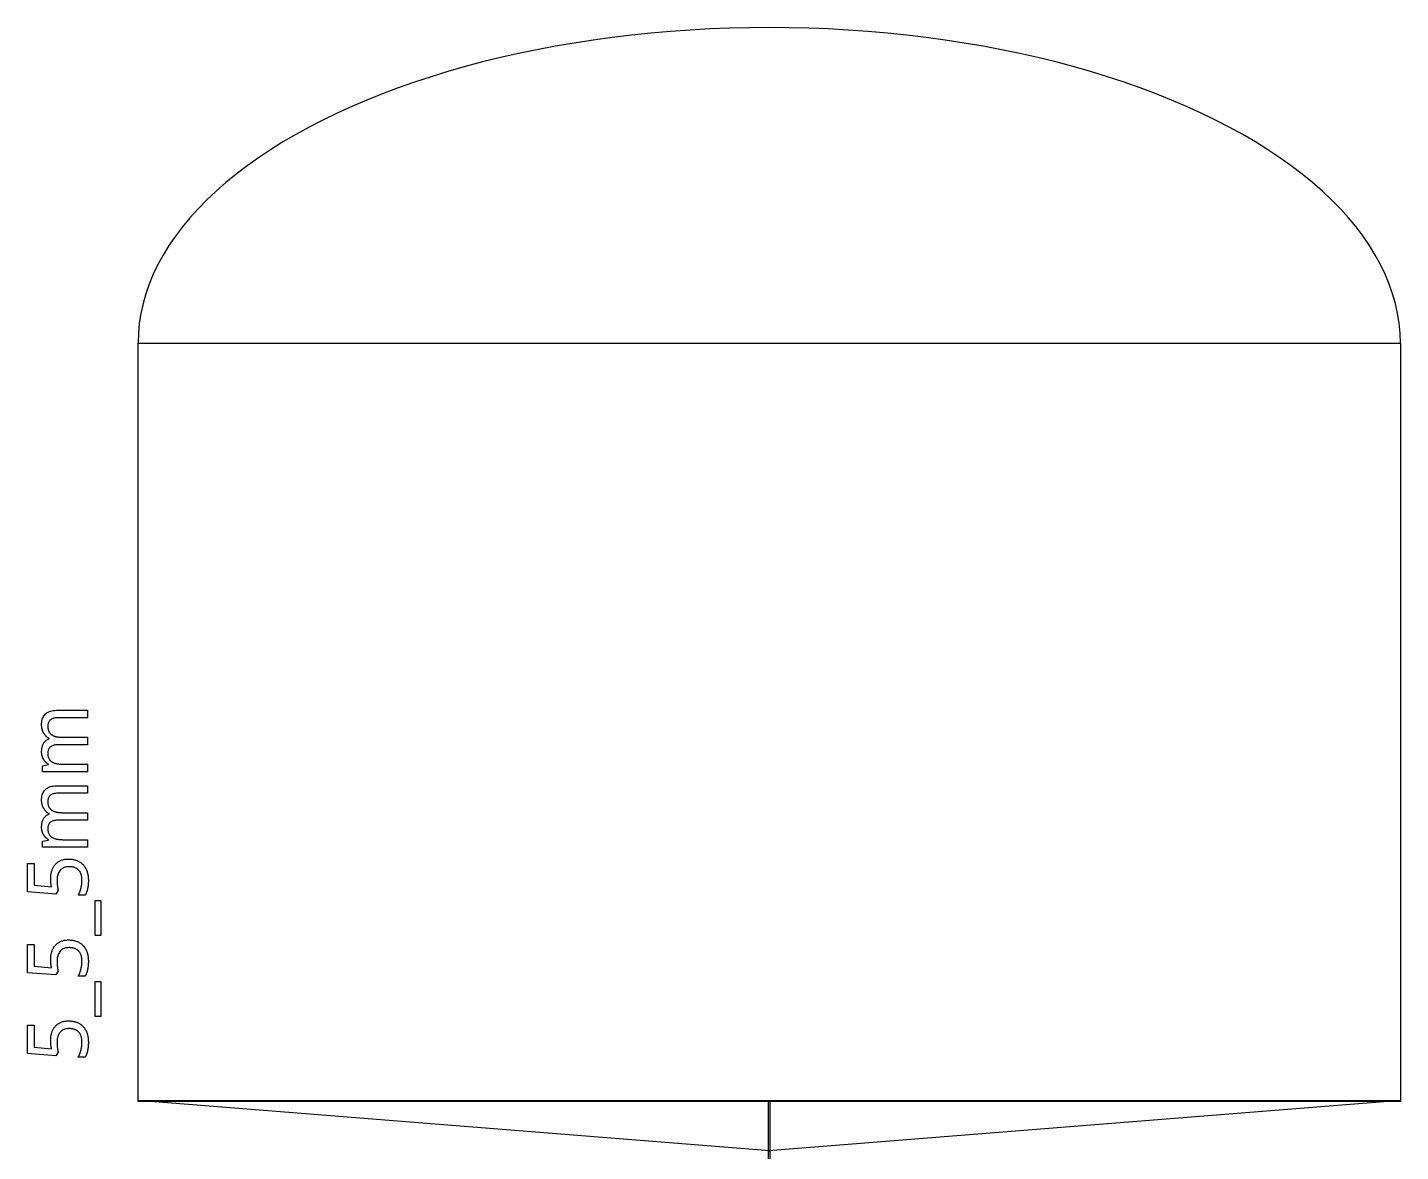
# Model space of a CAD drawing. Extents: x 97.6 to 156.9, y 25.2 to 114.3.
# Drawn here: x 97.6 to 152, y 69.7 to 114.3 of the extents above; entities that cross this region are included whole.
import ezdxf

# ---------------------------------------------------------------- set-up
doc = ezdxf.new("R2010")
doc.units = 0
doc.layers.get('0').update_dxf_attribs({"linetype": 'CONTINUOUS'})

msp = doc.modelspace()

# ---------------------------------------------------------------- linework, layer by layer
at = {"color": 0, "const_width": 0.0104}
msp.add_lwpolyline([(152, 101.75), (151.987, 102.143), (151.95, 102.535), (151.889, 102.926), (151.803, 103.317), (151.692, 103.705), (151.557, 104.092), (151.397, 104.477), (151.214, 104.859), (151.007, 105.237), (150.776, 105.613), (150.522, 105.984), (150.244, 106.352), (149.943, 106.714), (149.621, 107.072), (149.275, 107.425), (148.908, 107.772), (148.518, 108.113), (148.108, 108.448), (147.676, 108.776), (147.225, 109.097), (146.754, 109.411), (146.263, 109.718), (145.753, 110.016), (145.224, 110.307), (144.678, 110.589), (144.114, 110.862), (143.533, 111.126), (142.936, 111.381), (142.322, 111.627), (141.694, 111.863), (141.053, 112.088), (140.396, 112.304), (139.726, 112.509), (139.043, 112.704), (138.35, 112.888), (137.644, 113.06), (136.929, 113.222), (136.203, 113.372), (135.468, 113.511), (134.725, 113.638), (133.975, 113.754), (133.217, 113.857), (132.453, 113.949), (131.684, 114.029), (130.911, 114.096), (130.133, 114.151), (129.353, 114.195), (128.57, 114.225), (127.785, 114.244), (127, 114.25), (126.215, 114.244), (125.43, 114.225), (124.647, 114.195), (123.867, 114.151), (123.089, 114.096), (122.315, 114.029), (121.546, 113.949), (120.783, 113.857), (120.025, 113.754), (119.274, 113.638), (118.532, 113.511), (117.797, 113.372), (117.071, 113.222), (116.355, 113.06), (115.65, 112.888), (114.956, 112.704), (114.274, 112.509), (113.604, 112.304), (112.948, 112.088), (112.305, 111.863), (111.677, 111.627), (111.064, 111.381), (110.467, 111.126), (109.886, 110.862), (109.322, 110.589), (108.776, 110.307), (108.247, 110.016), (107.737, 109.718), (107.246, 109.411), (106.774, 109.097), (106.323, 108.776), (105.892, 108.448), (105.481, 108.113), (105.092, 107.772), (104.725, 107.425), (104.379, 107.072), (104.056, 106.714), (103.756, 106.352), (103.478, 105.984), (103.223, 105.613), (102.993, 105.237), (102.785, 104.859), (102.602, 104.477), (102.443, 104.092), (102.308, 103.705), (102.197, 103.317), (102.111, 102.926), (102.049, 102.535), (102.012, 102.143), (102, 101.75), (152, 101.75)], close=True, dxfattribs=at)
at = {"color": 0}
for points in [[(152, 101.75), (151.987, 102.143), (151.95, 102.535), (151.889, 102.926), (151.803, 103.317), (151.692, 103.705), (151.557, 104.092), (151.397, 104.477), (151.214, 104.859), (151.007, 105.237), (150.776, 105.613), (150.522, 105.984), (150.244, 106.352), (149.943, 106.714), (149.621, 107.072), (149.275, 107.425), (148.908, 107.772), (148.518, 108.113), (148.108, 108.448), (147.676, 108.776), (147.225, 109.097), (146.754, 109.411), (146.263, 109.718), (145.753, 110.016), (145.224, 110.307), (144.678, 110.589), (144.114, 110.862), (143.533, 111.126), (142.936, 111.381), (142.322, 111.627), (141.694, 111.863), (141.053, 112.088), (140.396, 112.304), (139.726, 112.509), (139.043, 112.704), (138.35, 112.888), (137.644, 113.06), (136.929, 113.222), (136.203, 113.372), (135.468, 113.511), (134.725, 113.638), (133.975, 113.754), (133.217, 113.857), (132.453, 113.949), (131.684, 114.029), (130.911, 114.096), (130.133, 114.151), (129.353, 114.195), (128.57, 114.225), (127.785, 114.244), (127, 114.25), (126.215, 114.244), (125.43, 114.225), (124.647, 114.195), (123.867, 114.151), (123.089, 114.096), (122.315, 114.029), (121.546, 113.949), (120.783, 113.857), (120.025, 113.754), (119.274, 113.638), (118.532, 113.511), (117.797, 113.372), (117.071, 113.222), (116.355, 113.06), (115.65, 112.888), (114.956, 112.704), (114.274, 112.509), (113.604, 112.304), (112.948, 112.088), (112.305, 111.863), (111.677, 111.627), (111.064, 111.381), (110.467, 111.126), (109.886, 110.862), (109.322, 110.589), (108.776, 110.307), (108.247, 110.016), (107.737, 109.718), (107.246, 109.411), (106.774, 109.097), (106.323, 108.776), (105.892, 108.448), (105.481, 108.113), (105.092, 107.772), (104.725, 107.425), (104.379, 107.072), (104.056, 106.714), (103.756, 106.352), (103.478, 105.984), (103.223, 105.613), (102.993, 105.237), (102.785, 104.859), (102.602, 104.477), (102.443, 104.092), (102.308, 103.705), (102.197, 103.317), (102.111, 102.926), (102.049, 102.535), (102.012, 102.143), (102, 101.75), (152, 101.75)], [(102, 101.75), (152, 101.75), (152, 71.71), (102, 71.71), (102, 101.75)], [(100, 86.9089), (98.8492, 86.9089), (98.8079, 86.9081), (98.7688, 86.9056), (98.7318, 86.9015), (98.6968, 86.8958), (98.664, 86.8885), (98.6333, 86.8796), (98.6049, 86.869), (98.5783, 86.8568), (98.554, 86.8429), (98.5318, 86.8275), (98.5117, 86.8103), (98.4937, 86.7914), (98.4779, 86.7706), (98.4642, 86.7481), (98.4525, 86.7237), (98.4429, 86.6976), (98.4356, 86.6697), (98.4303, 86.64), (98.4271, 86.6085), (98.426, 86.5751), (98.4264, 86.5518), (98.4276, 86.529), (98.4296, 86.5071), (98.4322, 86.4858), (98.4358, 86.4653), (98.4401, 86.4456), (98.4451, 86.4264), (98.451, 86.4081), (98.4576, 86.3903), (98.4651, 86.3733), (98.4729, 86.3571), (98.4815, 86.3414), (98.491, 86.3263), (98.501, 86.3117), (98.5119, 86.2976), (98.5235, 86.2843), (98.5358, 86.2715), (98.5489, 86.2593), (98.5628, 86.2476), (98.5774, 86.2367), (98.5924, 86.2265), (98.6082, 86.2169), (98.6247, 86.2079), (98.6419, 86.1994), (98.66, 86.1915), (98.6788, 86.1842), (98.6983, 86.1772), (98.7186, 86.171), (98.7396, 86.1653), (98.7614, 86.1601), (98.7835, 86.1556), (98.8062, 86.1514), (98.8299, 86.1476), (98.854, 86.1446), (98.8789, 86.1418), (98.9044, 86.1396), (98.9307, 86.1379), (98.9576, 86.1367), (98.9853, 86.136), (99.0136, 86.1357), (100, 86.1357), (100, 85.8379), (98.8492, 85.8379), (98.8079, 85.8371), (98.7688, 85.8346), (98.7318, 85.8306), (98.6968, 85.8249), (98.664, 85.8175), (98.6333, 85.8086), (98.6049, 85.7981), (98.5783, 85.7858), (98.554, 85.7719), (98.5318, 85.7565), (98.5117, 85.7396), (98.4937, 85.721), (98.4779, 85.7004), (98.4642, 85.6781), (98.4525, 85.654), (98.4429, 85.6281), (98.4356, 85.6001), (98.4303, 85.5706), (98.4271, 85.5392), (98.426, 85.5058), (98.4265, 85.4812), (98.4278, 85.4574), (98.4299, 85.4343), (98.4328, 85.4121), (98.4367, 85.3907), (98.4413, 85.3701), (98.4468, 85.3503), (98.4531, 85.3314), (98.4603, 85.3132), (98.4683, 85.2958), (98.4772, 85.2793), (98.4869, 85.2633), (98.4974, 85.2481), (98.5087, 85.2333), (98.5208, 85.2194), (98.5338, 85.2061), (98.5475, 85.1933), (98.5621, 85.1812), (98.5775, 85.1699), (98.5938, 85.1592), (98.6107, 85.1493), (98.6283, 85.1401), (98.6468, 85.1314), (98.6661, 85.1232), (98.6861, 85.1157), (98.7068, 85.1086), (98.7282, 85.1021), (98.7504, 85.0961), (98.7735, 85.0908), (98.7971, 85.086), (98.8215, 85.0819), (98.8468, 85.0783), (98.8726, 85.0751), (98.8992, 85.0724), (98.9265, 85.07), (98.9546, 85.0682), (98.9833, 85.0667), (99.0128, 85.0656), (99.0429, 85.065), (99.0739, 85.0647), (100, 85.0647), (100, 84.7686), (98.2128, 84.7686), (98.2128, 85.0094), (98.4537, 85.0518), (98.4537, 85.0681), (98.4399, 85.076), (98.4265, 85.0843), (98.4135, 85.0928), (98.4008, 85.1017), (98.3886, 85.1107), (98.3768, 85.1201), (98.3653, 85.1299), (98.3542, 85.1399), (98.3436, 85.1501), (98.3333, 85.1608), (98.3231, 85.1717), (98.3132, 85.1826), (98.3036, 85.1939), (98.2944, 85.2053), (98.2857, 85.2169), (98.2772, 85.2288), (98.2692, 85.2408), (98.2614, 85.2531), (98.254, 85.2654), (98.2469, 85.2781), (98.2403, 85.2911), (98.234, 85.3043), (98.2281, 85.3176), (98.2225, 85.3311), (98.2174, 85.3447), (98.2125, 85.3585), (98.2079, 85.3724), (98.2037, 85.3864), (98.2, 85.4004), (98.1965, 85.4147), (98.1935, 85.4293), (98.1907, 85.444), (98.1882, 85.4587), (98.1861, 85.4736), (98.1843, 85.4883), (98.1829, 85.5032), (98.1817, 85.5181), (98.181, 85.5329), (98.1804, 85.5479), (98.1803, 85.5628), (98.181, 85.6013), (98.1832, 85.6383), (98.1867, 85.674), (98.1917, 85.7083), (98.1982, 85.7414), (98.2061, 85.7732), (98.2154, 85.8036), (98.2261, 85.8326), (98.2383, 85.8603), (98.2519, 85.8867), (98.2671, 85.9121), (98.2838, 85.9361), (98.3022, 85.9587), (98.3222, 85.98), (98.3439, 85.9999), (98.3671, 86.0183), (98.3921, 86.0356), (98.4186, 86.0512), (98.4467, 86.0657), (98.4765, 86.0787), (98.4765, 86.0918), (98.4614, 86.1004), (98.4468, 86.1093), (98.4325, 86.1186), (98.4187, 86.1282), (98.4053, 86.1382), (98.3924, 86.1485), (98.3797, 86.159), (98.3676, 86.1699), (98.356, 86.1811), (98.3447, 86.1926), (98.3337, 86.2049), (98.3233, 86.2172), (98.3132, 86.2297), (98.3035, 86.2425), (98.2942, 86.2554), (98.2853, 86.2685), (98.2768, 86.2818), (98.2686, 86.2953), (98.2608, 86.309), (98.2535, 86.3229), (98.2463, 86.3374), (98.2393, 86.3518), (98.2328, 86.3665), (98.2267, 86.3813), (98.221, 86.3961), (98.2156, 86.4112), (98.2107, 86.4264), (98.2061, 86.4417), (98.2019, 86.4571), (98.1982, 86.4726), (98.1947, 86.4883), (98.1917, 86.504), (98.189, 86.5199), (98.1867, 86.5357), (98.1847, 86.5515), (98.1832, 86.5676), (98.1819, 86.5836), (98.181, 86.5997), (98.1804, 86.616), (98.1803, 86.6322), (98.1818, 86.6876), (98.1865, 86.7404), (98.1943, 86.7903), (98.2053, 86.8374), (98.2193, 86.8815), (98.2365, 86.9229), (98.2568, 86.9615), (98.2803, 86.9972), (98.3068, 87.0301), (98.3365, 87.0603), (98.3693, 87.0878), (98.4058, 87.1124), (98.4461, 87.134), (98.4901, 87.1529), (98.5379, 87.1689), (98.5894, 87.1819), (98.6447, 87.1921), (98.7037, 87.1993), (98.7664, 87.2036), (98.8329, 87.2051), (100, 87.2051), (100, 86.9089)], [(100, 83.9222), (98.8492, 83.9222), (98.8079, 83.9214), (98.7688, 83.9189), (98.7318, 83.9149), (98.6968, 83.9092), (98.664, 83.9018), (98.6333, 83.8929), (98.6049, 83.8824), (98.5783, 83.8701), (98.554, 83.8562), (98.5318, 83.8408), (98.5117, 83.8236), (98.4937, 83.8047), (98.4779, 83.7839), (98.4642, 83.7614), (98.4525, 83.7371), (98.4429, 83.711), (98.4356, 83.6831), (98.4303, 83.6533), (98.4271, 83.6218), (98.426, 83.5885), (98.4264, 83.5651), (98.4276, 83.5425), (98.4296, 83.5204), (98.4322, 83.4992), (98.4358, 83.4786), (98.4401, 83.4589), (98.4451, 83.4397), (98.451, 83.4214), (98.4576, 83.4036), (98.4651, 83.3867), (98.4729, 83.3704), (98.4815, 83.3547), (98.491, 83.3396), (98.501, 83.325), (98.5119, 83.311), (98.5235, 83.2976), (98.5358, 83.2849), (98.5489, 83.2726), (98.5628, 83.261), (98.5774, 83.25), (98.5924, 83.2399), (98.6082, 83.2303), (98.6247, 83.2213), (98.6419, 83.2128), (98.66, 83.2049), (98.6788, 83.1975), (98.6983, 83.1907), (98.7186, 83.1843), (98.7396, 83.1786), (98.7614, 83.1735), (98.7835, 83.1689), (98.8062, 83.1647), (98.8299, 83.1611), (98.854, 83.1579), (98.8789, 83.1551), (98.9044, 83.1531), (98.9307, 83.1513), (98.9576, 83.15), (98.9853, 83.1493), (99.0136, 83.149), (100, 83.149), (100, 82.8513), (98.8492, 82.8513), (98.8079, 82.8504), (98.7688, 82.8479), (98.7318, 82.8439), (98.6968, 82.8382), (98.664, 82.8308), (98.6333, 82.8219), (98.6049, 82.8114), (98.5783, 82.7992), (98.554, 82.7853), (98.5318, 82.7699), (98.5117, 82.7531), (98.4937, 82.7343), (98.4779, 82.7138), (98.4642, 82.6915), (98.4525, 82.6674), (98.4429, 82.6414), (98.4356, 82.6135), (98.4303, 82.5839), (98.4271, 82.5525), (98.426, 82.5192), (98.4265, 82.4946), (98.4278, 82.4707), (98.4299, 82.4476), (98.4328, 82.4254), (98.4367, 82.404), (98.4413, 82.3835), (98.4468, 82.3637), (98.4531, 82.3447), (98.4603, 82.3265), (98.4683, 82.3093), (98.4772, 82.2926), (98.4869, 82.2767), (98.4974, 82.2614), (98.5087, 82.2468), (98.5208, 82.2328), (98.5338, 82.2194), (98.5475, 82.2067), (98.5621, 82.1947), (98.5775, 82.1832), (98.5938, 82.1725), (98.6107, 82.1626), (98.6283, 82.1535), (98.6468, 82.1447), (98.6661, 82.1365), (98.6861, 82.129), (98.7068, 82.1219), (98.7282, 82.1154), (98.7504, 82.1094), (98.7735, 82.1042), (98.7971, 82.0993), (98.8215, 82.0953), (98.8468, 82.0917), (98.8726, 82.0885), (98.8992, 82.0857), (98.9265, 82.0835), (98.9546, 82.0815), (98.9833, 82.08), (99.0128, 82.079), (99.0429, 82.0783), (99.0739, 82.0781), (100, 82.0781), (100, 81.7819), (98.2128, 81.7819), (98.2128, 82.0228), (98.4537, 82.0651), (98.4537, 82.0814), (98.4399, 82.0893), (98.4265, 82.0976), (98.4135, 82.1061), (98.4008, 82.115), (98.3886, 82.1242), (98.3768, 82.1335), (98.3653, 82.1432), (98.3542, 82.1532), (98.3436, 82.1636), (98.3333, 82.1742), (98.3231, 82.185), (98.3132, 82.196), (98.3036, 82.2072), (98.2944, 82.2186), (98.2857, 82.2303), (98.2772, 82.2421), (98.2692, 82.2542), (98.2614, 82.2664), (98.254, 82.2787), (98.2469, 82.2914), (98.2403, 82.3044), (98.234, 82.3176), (98.2281, 82.331), (98.2225, 82.3444), (98.2174, 82.3581), (98.2125, 82.3718), (98.2079, 82.3857), (98.2037, 82.3997), (98.2, 82.4138), (98.1965, 82.4281), (98.1935, 82.4428), (98.1907, 82.4574), (98.1882, 82.4721), (98.1861, 82.4869), (98.1843, 82.5017), (98.1829, 82.5165), (98.1817, 82.5314), (98.181, 82.5463), (98.1804, 82.5613), (98.1803, 82.5761), (98.181, 82.6146), (98.1832, 82.6517), (98.1867, 82.6874), (98.1917, 82.7218), (98.1982, 82.7549), (98.2061, 82.7865), (98.2154, 82.8169), (98.2261, 82.846), (98.2383, 82.8736), (98.2519, 82.9), (98.2671, 82.9254), (98.2838, 82.9494), (98.3022, 82.9721), (98.3222, 82.9933), (98.3439, 83.0132), (98.3671, 83.0317), (98.3921, 83.0489), (98.4186, 83.0646), (98.4467, 83.079), (98.4765, 83.0921), (98.4765, 83.1051), (98.4614, 83.1137), (98.4468, 83.1228), (98.4325, 83.1319), (98.4187, 83.1415), (98.4053, 83.1515), (98.3924, 83.1618), (98.3797, 83.1724), (98.3676, 83.1832), (98.356, 83.1944), (98.3447, 83.2061), (98.3337, 83.2182), (98.3233, 83.2306), (98.3132, 83.2431), (98.3035, 83.2558), (98.2942, 83.2688), (98.2853, 83.2818), (98.2768, 83.2951), (98.2686, 83.3086), (98.2608, 83.3224), (98.2535, 83.3363), (98.2463, 83.3507), (98.2393, 83.3651), (98.2328, 83.3799), (98.2267, 83.3946), (98.221, 83.4094), (98.2156, 83.4246), (98.2107, 83.4397), (98.2061, 83.455), (98.2019, 83.4704), (98.1982, 83.486), (98.1947, 83.5017), (98.1917, 83.5174), (98.189, 83.5332), (98.1867, 83.549), (98.1847, 83.565), (98.1832, 83.581), (98.1819, 83.5969), (98.181, 83.6131), (98.1804, 83.6293), (98.1803, 83.6456), (98.1818, 83.7011), (98.1865, 83.7538), (98.1943, 83.8036), (98.2053, 83.8507), (98.2193, 83.895), (98.2365, 83.9364), (98.2568, 83.9749), (98.2803, 84.0106), (98.3068, 84.0435), (98.3365, 84.0736), (98.3693, 84.1011), (98.4058, 84.1257), (98.4461, 84.1475), (98.4901, 84.1663), (98.5379, 84.1822), (98.5894, 84.1953), (98.6447, 84.2054), (98.7037, 84.2126), (98.7664, 84.2169), (98.8329, 84.2185), (100, 84.2185), (100, 83.9222)], [(98.54, 80.5499), (98.5404, 80.5818), (98.5418, 80.6133), (98.544, 80.6444), (98.5472, 80.675), (98.5514, 80.7053), (98.5564, 80.735), (98.5624, 80.7642), (98.5692, 80.7931), (98.5769, 80.8214), (98.5856, 80.8493), (98.5947, 80.8769), (98.6049, 80.9037), (98.6158, 80.9299), (98.6278, 80.9553), (98.6404, 80.9799), (98.6542, 81.0038), (98.6686, 81.0269), (98.684, 81.0493), (98.7003, 81.071), (98.7174, 81.0918), (98.7354, 81.1122), (98.7542, 81.1317), (98.7739, 81.1501), (98.7944, 81.1678), (98.8158, 81.1846), (98.8381, 81.2004), (98.8611, 81.2153), (98.8851, 81.2293), (98.9099, 81.2424), (98.9354, 81.2546), (98.9619, 81.2657), (98.9892, 81.2757), (99.0172, 81.2844), (99.0461, 81.2921), (99.0758, 81.2985), (99.1064, 81.3038), (99.1376, 81.3079), (99.1699, 81.3108), (99.2028, 81.3125), (99.2365, 81.3132), (99.2733, 81.3126), (99.3093, 81.311), (99.3446, 81.3082), (99.379, 81.3043), (99.4128, 81.2993), (99.4458, 81.2932), (99.4781, 81.286), (99.5094, 81.2778), (99.5403, 81.2683), (99.5703, 81.2578), (99.5994, 81.2463), (99.6276, 81.2335), (99.655, 81.2197), (99.6814, 81.205), (99.7069, 81.189), (99.7315, 81.1721), (99.7553, 81.154), (99.7781, 81.1349), (99.8, 81.1147), (99.8208, 81.0935), (99.841, 81.0711), (99.86, 81.0478), (99.8782, 81.0233), (99.8954, 80.9978), (99.9117, 80.9714), (99.9269, 80.9438), (99.9414, 80.9153), (99.9547, 80.8856), (99.9672, 80.855), (99.9788, 80.8232), (99.989, 80.7908), (99.9981, 80.7575), (100.006, 80.7232), (100.013, 80.6878), (100.019, 80.6515), (100.024, 80.6143), (100.028, 80.576), (100.03, 80.5368), (100.032, 80.4965), (100.032, 80.4554), (100.032, 80.4387), (100.032, 80.4222), (100.032, 80.4057), (100.031, 80.3893), (100.03, 80.3728), (100.03, 80.3564), (100.028, 80.34), (100.027, 80.3236), (100.026, 80.3074), (100.024, 80.291), (100.023, 80.2751), (100.021, 80.2593), (100.019, 80.2436), (100.017, 80.2281), (100.014, 80.2125), (100.012, 80.1971), (100.009, 80.1818), (100.006, 80.1665), (100.003, 80.1514), (100, 80.1364), (99.9969, 80.1218), (99.9937, 80.1074), (99.9903, 80.0931), (99.9867, 80.0789), (99.9828, 80.0647), (99.9789, 80.0508), (99.9746, 80.0371), (99.9703, 80.0233), (99.9657, 80.0099), (99.9608, 79.9964), (99.956, 79.9832), (99.9508, 79.9703), (99.9456, 79.9575), (99.94, 79.9451), (99.9344, 79.9329), (99.9286, 79.921), (99.9226, 79.9093), (99.9167, 79.8979), (99.9103, 79.8868), (99.9039, 79.876), (99.6239, 79.876), (99.6314, 79.8869), (99.6386, 79.8982), (99.6457, 79.9099), (99.6526, 79.9218), (99.6593, 79.9342), (99.666, 79.9468), (99.6724, 79.96), (99.6786, 79.9733), (99.6847, 79.9871), (99.6907, 80.0012), (99.6964, 80.016), (99.7021, 80.0308), (99.7074, 80.0458), (99.7125, 80.061), (99.7175, 80.0761), (99.7224, 80.0915), (99.7269, 80.1071), (99.7312, 80.1226), (99.7356, 80.1385), (99.7396, 80.1543), (99.7433, 80.1703), (99.7469, 80.1863), (99.7506, 80.2021), (99.7539, 80.2181), (99.7569, 80.234), (99.76, 80.25), (99.7629, 80.266), (99.7656, 80.2819), (99.7681, 80.2978), (99.7704, 80.3137), (99.7724, 80.33), (99.7739, 80.3458), (99.7754, 80.3614), (99.7767, 80.3768), (99.7778, 80.3919), (99.7786, 80.4068), (99.7793, 80.4214), (99.7799, 80.4357), (99.7801, 80.4497), (99.7801, 80.4635), (99.7799, 80.489), (99.779, 80.5139), (99.7775, 80.5382), (99.7756, 80.5619), (99.7729, 80.5851), (99.7697, 80.6079), (99.7658, 80.63), (99.7614, 80.6515), (99.7565, 80.6725), (99.751, 80.6931), (99.7444, 80.7129), (99.7372, 80.7322), (99.7294, 80.7508), (99.721, 80.7688), (99.7118, 80.7862), (99.7021, 80.8031), (99.6917, 80.8192), (99.6806, 80.8347), (99.6689, 80.8496), (99.6565, 80.8639), (99.6435, 80.8776), (99.6299, 80.8906), (99.6156, 80.9031), (99.6006, 80.9147), (99.5849, 80.9258), (99.5686, 80.9363), (99.5517, 80.946), (99.5342, 80.9551), (99.5158, 80.9635), (99.4969, 80.9714), (99.4775, 80.9785), (99.4572, 80.9849), (99.4361, 80.9904), (99.4144, 80.9953), (99.3921, 80.9994), (99.3689, 81.0028), (99.345, 81.0054), (99.3204, 81.0072), (99.2951, 81.0085), (99.2692, 81.0087), (99.2237, 81.0074), (99.1804, 81.0031), (99.1394, 80.9958), (99.1007, 80.9858), (99.064, 80.9729), (99.0297, 80.9572), (98.9975, 80.9386), (98.9676, 80.9171), (98.9399, 80.8928), (98.9143, 80.8656), (98.8908, 80.8356), (98.8697, 80.8031), (98.8513, 80.7679), (98.8351, 80.7301), (98.8215, 80.6897), (98.8104, 80.6468), (98.8018, 80.6013), (98.7956, 80.5531), (98.7918, 80.5022), (98.7906, 80.4489), (98.7907, 80.44), (98.7908, 80.431), (98.7911, 80.4218), (98.7914, 80.4124), (98.7918, 80.4029), (98.7924, 80.3932), (98.7931, 80.3833), (98.7937, 80.3733), (98.7946, 80.3632), (98.7956, 80.3529), (98.7963, 80.3428), (98.7969, 80.3326), (98.7978, 80.3225), (98.7986, 80.3122), (98.7996, 80.3019), (98.8006, 80.2917), (98.8017, 80.2814), (98.8028, 80.2711), (98.8053, 80.2503), (98.8065, 80.2403), (98.8079, 80.2303), (98.8093, 80.2203), (98.8107, 80.2104), (98.8122, 80.2007), (98.8136, 80.191), (98.8151, 80.1812), (98.8167, 80.1717), (98.8183, 80.1621), (98.8199, 80.1526), (98.8212, 80.1436), (98.8225, 80.1349), (98.8239, 80.1264), (98.8251, 80.1181), (98.8264, 80.11), (98.8278, 80.1021), (98.829, 80.0944), (98.8303, 80.0871), (98.8317, 80.0799), (98.8329, 80.0729), (98.7401, 79.9264), (97.6204, 80.016), (97.6204, 81.139), (97.8906, 81.139), (97.8906, 80.2731), (98.5725, 80.2096), (98.5706, 80.2204), (98.5686, 80.2318), (98.5665, 80.2437), (98.5644, 80.2565), (98.5624, 80.2699), (98.5603, 80.2839), (98.5581, 80.2985), (98.5558, 80.3137), (98.5536, 80.3297), (98.5514, 80.3464), (98.5492, 80.3639), (98.5472, 80.3821), (98.5456, 80.4008), (98.544, 80.4203), (98.5428, 80.4403), (98.5418, 80.461), (98.541, 80.4822), (98.5404, 80.5042), (98.5401, 80.5267), (98.54, 80.5499)], [(100.299, 79.6693), (100.527, 79.6693), (100.527, 78.2858), (100.299, 78.2858), (100.299, 79.6693)], [(98.54, 77.3435), (98.5404, 77.3754), (98.5418, 77.4069), (98.544, 77.4381), (98.5472, 77.4686), (98.5514, 77.4989), (98.5564, 77.5286), (98.5624, 77.5578), (98.5692, 77.5867), (98.5769, 77.615), (98.5856, 77.6429), (98.5947, 77.6706), (98.6049, 77.6974), (98.6158, 77.7235), (98.6278, 77.7489), (98.6404, 77.7735), (98.6542, 77.7974), (98.6686, 77.8206), (98.684, 77.8429), (98.7003, 77.8646), (98.7174, 77.8854), (98.7354, 77.9058), (98.7542, 77.9253), (98.7739, 77.9438), (98.7944, 77.9614), (98.8158, 77.9782), (98.8381, 77.994), (98.8611, 78.0089), (98.8851, 78.0229), (98.9099, 78.036), (98.9354, 78.0482), (98.9619, 78.0593), (98.9892, 78.0693), (99.0172, 78.0781), (99.0461, 78.0857), (99.0758, 78.0921), (99.1064, 78.0974), (99.1376, 78.1015), (99.1699, 78.1044), (99.2028, 78.1061), (99.2365, 78.1068), (99.2733, 78.1062), (99.3093, 78.1046), (99.3446, 78.1018), (99.379, 78.0979), (99.4128, 78.0929), (99.4458, 78.0868), (99.4781, 78.0796), (99.5094, 78.0714), (99.5403, 78.0619), (99.5703, 78.0514), (99.5994, 78.0399), (99.6276, 78.0271), (99.655, 78.0133), (99.6814, 77.9986), (99.7069, 77.9826), (99.7315, 77.9657), (99.7553, 77.9476), (99.7781, 77.9285), (99.8, 77.9083), (99.8208, 77.8871), (99.841, 77.8647), (99.86, 77.8414), (99.8782, 77.8169), (99.8954, 77.7915), (99.9117, 77.765), (99.9269, 77.7374), (99.9414, 77.7089), (99.9547, 77.6792), (99.9672, 77.6486), (99.9788, 77.6168), (99.989, 77.5844), (99.9981, 77.5511), (100.006, 77.5168), (100.013, 77.4814), (100.019, 77.4451), (100.024, 77.4079), (100.028, 77.3696), (100.03, 77.3304), (100.032, 77.2901), (100.032, 77.249), (100.032, 77.2325), (100.032, 77.2158), (100.032, 77.1993), (100.031, 77.1829), (100.03, 77.1664), (100.03, 77.15), (100.028, 77.1336), (100.027, 77.1172), (100.026, 77.101), (100.024, 77.0846), (100.023, 77.0688), (100.021, 77.0529), (100.019, 77.0372), (100.017, 77.0217), (100.014, 77.0061), (100.012, 76.9907), (100.009, 76.9754), (100.006, 76.9601), (100.003, 76.945), (100, 76.93), (99.9969, 76.9154), (99.9937, 76.901), (99.9903, 76.8867), (99.9867, 76.8725), (99.9828, 76.8583), (99.9789, 76.8444), (99.9746, 76.8307), (99.9703, 76.8169), (99.9657, 76.8035), (99.9608, 76.79), (99.956, 76.7768), (99.9508, 76.7639), (99.9456, 76.7511), (99.94, 76.7387), (99.9344, 76.7265), (99.9286, 76.7146), (99.9226, 76.7031), (99.9167, 76.6915), (99.9103, 76.6804), (99.9039, 76.6696), (99.6239, 76.6696), (99.6314, 76.6806), (99.6386, 76.6918), (99.6457, 76.7035), (99.6526, 76.7154), (99.6593, 76.7278), (99.666, 76.7406), (99.6724, 76.7536), (99.6786, 76.7669), (99.6847, 76.7808), (99.6907, 76.7949), (99.6964, 76.8096), (99.7021, 76.8244), (99.7074, 76.8394), (99.7125, 76.8546), (99.7175, 76.8697), (99.7224, 76.8851), (99.7269, 76.9007), (99.7312, 76.9163), (99.7356, 76.9321), (99.7396, 76.9479), (99.7433, 76.9639), (99.7469, 76.9799), (99.7506, 76.9957), (99.7539, 77.0117), (99.7569, 77.0276), (99.76, 77.0436), (99.7629, 77.0596), (99.7656, 77.0756), (99.7681, 77.0915), (99.7704, 77.1074), (99.7724, 77.1236), (99.7739, 77.1394), (99.7754, 77.1551), (99.7767, 77.1704), (99.7778, 77.1856), (99.7786, 77.2004), (99.7793, 77.215), (99.7799, 77.2293), (99.7801, 77.2433), (99.7801, 77.2572), (99.7799, 77.2826), (99.779, 77.3075), (99.7775, 77.3318), (99.7756, 77.3556), (99.7729, 77.3788), (99.7697, 77.4015), (99.7658, 77.4236), (99.7614, 77.4451), (99.7565, 77.4662), (99.751, 77.4867), (99.7444, 77.5065), (99.7372, 77.5258), (99.7294, 77.5444), (99.721, 77.5624), (99.7118, 77.5799), (99.7021, 77.5967), (99.6917, 77.6128), (99.6806, 77.6283), (99.6689, 77.6432), (99.6565, 77.6575), (99.6435, 77.6713), (99.6299, 77.6843), (99.6156, 77.6967), (99.6006, 77.7083), (99.5849, 77.7194), (99.5686, 77.7299), (99.5517, 77.7396), (99.5342, 77.7488), (99.5158, 77.7572), (99.4969, 77.765), (99.4775, 77.7721), (99.4572, 77.7785), (99.4361, 77.784), (99.4144, 77.7889), (99.3921, 77.7931), (99.3689, 77.7964), (99.345, 77.799), (99.3204, 77.801), (99.2951, 77.8021), (99.2692, 77.8024), (99.2237, 77.801), (99.1804, 77.7967), (99.1394, 77.7894), (99.1007, 77.7794), (99.064, 77.7665), (99.0297, 77.7508), (98.9975, 77.7322), (98.9676, 77.7107), (98.9399, 77.6864), (98.9143, 77.6592), (98.8908, 77.6292), (98.8697, 77.5967), (98.8513, 77.5615), (98.8351, 77.5238), (98.8215, 77.4833), (98.8104, 77.4404), (98.8018, 77.3949), (98.7956, 77.3467), (98.7918, 77.2958), (98.7906, 77.2425), (98.7907, 77.2336), (98.7908, 77.2246), (98.7911, 77.2154), (98.7914, 77.2061), (98.7918, 77.1965), (98.7924, 77.1868), (98.7931, 77.1769), (98.7937, 77.1669), (98.7946, 77.1568), (98.7956, 77.1465), (98.7963, 77.1364), (98.7969, 77.1262), (98.7978, 77.1161), (98.7986, 77.1058), (98.7996, 77.0956), (98.8006, 77.0853), (98.8017, 77.075), (98.8028, 77.0647), (98.8053, 77.0439), (98.8065, 77.0339), (98.8079, 77.0239), (98.8093, 77.0139), (98.8107, 77.004), (98.8122, 76.9943), (98.8136, 76.9846), (98.8151, 76.9749), (98.8167, 76.9653), (98.8183, 76.9557), (98.8199, 76.9462), (98.8212, 76.9372), (98.8225, 76.9285), (98.8239, 76.92), (98.8251, 76.9117), (98.8264, 76.9036), (98.8278, 76.8957), (98.829, 76.8881), (98.8303, 76.8807), (98.8317, 76.8735), (98.8329, 76.8665), (98.7401, 76.72), (97.6204, 76.8096), (97.6204, 77.9326), (97.8906, 77.9326), (97.8906, 77.0667), (98.5725, 77.0032), (98.5706, 77.014), (98.5686, 77.0254), (98.5665, 77.0374), (98.5644, 77.0501), (98.5624, 77.0635), (98.5603, 77.0775), (98.5581, 77.0921), (98.5558, 77.1074), (98.5536, 77.1233), (98.5514, 77.14), (98.5492, 77.1575), (98.5472, 77.1757), (98.5456, 77.1944), (98.544, 77.2139), (98.5428, 77.234), (98.5418, 77.2546), (98.541, 77.2758), (98.5404, 77.2978), (98.5401, 77.3203), (98.54, 77.3435)], [(100.299, 76.4629), (100.527, 76.4629), (100.527, 75.0794), (100.299, 75.0794), (100.299, 76.4629)], [(98.54, 74.1371), (98.5404, 74.169), (98.5418, 74.2006), (98.544, 74.2317), (98.5472, 74.2624), (98.5514, 74.2925), (98.5564, 74.3222), (98.5624, 74.3514), (98.5692, 74.3803), (98.5769, 74.4086), (98.5856, 74.4365), (98.5947, 74.4642), (98.6049, 74.491), (98.6158, 74.5171), (98.6278, 74.5425), (98.6404, 74.5671), (98.6542, 74.591), (98.6686, 74.6142), (98.684, 74.6365), (98.7003, 74.6582), (98.7174, 74.679), (98.7354, 74.6994), (98.7542, 74.7189), (98.7739, 74.7374), (98.7944, 74.7551), (98.8158, 74.7718), (98.8381, 74.7876), (98.8611, 74.8025), (98.8851, 74.8165), (98.9099, 74.8296), (98.9354, 74.8418), (98.9619, 74.8529), (98.9892, 74.8629), (99.0172, 74.8717), (99.0461, 74.8793), (99.0758, 74.8857), (99.1064, 74.891), (99.1376, 74.8951), (99.1699, 74.8981), (99.2028, 74.8999), (99.2365, 74.9004), (99.2733, 74.8999), (99.3093, 74.8982), (99.3446, 74.8954), (99.379, 74.8915), (99.4128, 74.8865), (99.4458, 74.8804), (99.4781, 74.8733), (99.5094, 74.865), (99.5403, 74.8556), (99.5703, 74.845), (99.5994, 74.8335), (99.6276, 74.8207), (99.655, 74.8069), (99.6814, 74.7922), (99.7069, 74.7763), (99.7315, 74.7593), (99.7553, 74.7413), (99.7781, 74.7221), (99.8, 74.7019), (99.8208, 74.6807), (99.841, 74.6583), (99.86, 74.635), (99.8782, 74.6106), (99.8954, 74.5851), (99.9117, 74.5586), (99.9269, 74.5311), (99.9414, 74.5025), (99.9547, 74.4728), (99.9672, 74.4422), (99.9788, 74.4104), (99.989, 74.3781), (99.9981, 74.3447), (100.006, 74.3104), (100.013, 74.275), (100.019, 74.2387), (100.024, 74.2015), (100.028, 74.1632), (100.03, 74.124), (100.032, 74.0837), (100.032, 74.0426), (100.032, 74.0261), (100.032, 74.0094), (100.032, 73.9929), (100.031, 73.9765), (100.03, 73.96), (100.03, 73.9436), (100.028, 73.9272), (100.027, 73.9108), (100.026, 73.8946), (100.024, 73.8782), (100.023, 73.8624), (100.021, 73.8465), (100.019, 73.8308), (100.017, 73.8153), (100.014, 73.7997), (100.012, 73.7843), (100.009, 73.769), (100.006, 73.7538), (100.003, 73.7386), (100, 73.7236), (99.9969, 73.709), (99.9937, 73.6946), (99.9903, 73.6803), (99.9867, 73.6661), (99.9828, 73.6519), (99.9789, 73.6381), (99.9746, 73.6243), (99.9703, 73.6106), (99.9657, 73.5971), (99.9608, 73.5836), (99.956, 73.5704), (99.9508, 73.5575), (99.9456, 73.5447), (99.94, 73.5324), (99.9344, 73.5201), (99.9286, 73.5082), (99.9226, 73.4967), (99.9167, 73.4853), (99.9103, 73.474), (99.9039, 73.4632), (99.6239, 73.4632), (99.6314, 73.4742), (99.6386, 73.4854), (99.6457, 73.4971), (99.6526, 73.509), (99.6593, 73.5214), (99.666, 73.5342), (99.6724, 73.5472), (99.6786, 73.5606), (99.6847, 73.5744), (99.6907, 73.5885), (99.6964, 73.6032), (99.7021, 73.6181), (99.7074, 73.6331), (99.7125, 73.6482), (99.7175, 73.6635), (99.7224, 73.6788), (99.7269, 73.6943), (99.7312, 73.7099), (99.7356, 73.7257), (99.7396, 73.7415), (99.7433, 73.7575), (99.7469, 73.7735), (99.7506, 73.7894), (99.7539, 73.8053), (99.7569, 73.8212), (99.76, 73.8372), (99.7629, 73.8532), (99.7656, 73.8692), (99.7681, 73.8851), (99.7704, 73.901), (99.7724, 73.9172), (99.7739, 73.9331), (99.7754, 73.9488), (99.7767, 73.964), (99.7778, 73.9792), (99.7786, 73.994), (99.7793, 74.0086), (99.7799, 74.0229), (99.7801, 74.0369), (99.7801, 74.0508), (99.7799, 74.0763), (99.779, 74.1011), (99.7775, 74.1254), (99.7756, 74.1492), (99.7729, 74.1725), (99.7697, 74.1951), (99.7658, 74.2172), (99.7614, 74.2387), (99.7565, 74.2599), (99.751, 74.2803), (99.7444, 74.3001), (99.7372, 74.3194), (99.7294, 74.3381), (99.721, 74.3561), (99.7118, 74.3735), (99.7021, 74.3903), (99.6917, 74.4064), (99.6806, 74.4219), (99.6689, 74.4368), (99.6565, 74.4511), (99.6435, 74.4649), (99.6299, 74.4779), (99.6156, 74.4903), (99.6006, 74.5019), (99.5849, 74.5131), (99.5686, 74.5235), (99.5517, 74.5332), (99.5342, 74.5424), (99.5158, 74.5508), (99.4969, 74.5586), (99.4775, 74.5657), (99.4572, 74.5721), (99.4361, 74.5776), (99.4144, 74.5825), (99.3921, 74.5867), (99.3689, 74.59), (99.345, 74.5926), (99.3204, 74.5946), (99.2951, 74.5957), (99.2692, 74.596), (99.2237, 74.5946), (99.1804, 74.5903), (99.1394, 74.5832), (99.1007, 74.5731), (99.064, 74.5603), (99.0297, 74.5444), (98.9975, 74.5258), (98.9676, 74.5043), (98.9399, 74.48), (98.9143, 74.4528), (98.8908, 74.4228), (98.8697, 74.3903), (98.8513, 74.3551), (98.8351, 74.3174), (98.8215, 74.2769), (98.8104, 74.234), (98.8018, 74.1885), (98.7956, 74.1403), (98.7918, 74.0894), (98.7906, 74.0361), (98.7907, 74.0272), (98.7908, 74.0182), (98.7911, 74.009), (98.7914, 73.9997), (98.7918, 73.9901), (98.7924, 73.9804), (98.7931, 73.9706), (98.7937, 73.9606), (98.7946, 73.9504), (98.7956, 73.9401), (98.7963, 73.93), (98.7969, 73.9199), (98.7978, 73.9097), (98.7986, 73.8994), (98.7996, 73.8892), (98.8006, 73.879), (98.8017, 73.8686), (98.8028, 73.8583), (98.8053, 73.8375), (98.8065, 73.8275), (98.8079, 73.8175), (98.8093, 73.8076), (98.8107, 73.7978), (98.8122, 73.7879), (98.8136, 73.7782), (98.8151, 73.7685), (98.8167, 73.7589), (98.8183, 73.7493), (98.8199, 73.7399), (98.8212, 73.7308), (98.8225, 73.7221), (98.8239, 73.7136), (98.8251, 73.7053), (98.8264, 73.6972), (98.8278, 73.6893), (98.829, 73.6817), (98.8303, 73.6743), (98.8317, 73.6671), (98.8329, 73.6601), (98.7401, 73.5136), (97.6204, 73.6032), (97.6204, 74.7263), (97.8906, 74.7263), (97.8906, 73.8603), (98.5725, 73.7968), (98.5706, 73.8076), (98.5686, 73.819), (98.5665, 73.8311), (98.5644, 73.8438), (98.5624, 73.8571), (98.5603, 73.8711), (98.5581, 73.8857), (98.5558, 73.901), (98.5536, 73.9169), (98.5514, 73.9336), (98.5492, 73.9511), (98.5472, 73.9693), (98.5456, 73.9882), (98.544, 74.0075), (98.5428, 74.0276), (98.5418, 74.0482), (98.541, 74.0694), (98.5404, 74.0914), (98.5401, 74.1139), (98.54, 74.1371)], [(102, 71.75), (152, 71.75), (126.975, 69.75), (127.025, 69.75), (102, 71.75)], [(126.975, 71.75), (127.025, 71.75), (127.025, 67.7), (126.975, 67.7), (126.975, 71.75)]]:
    msp.add_lwpolyline(points, close=True, dxfattribs=at)

doc.saveas('drawing.dxf')
